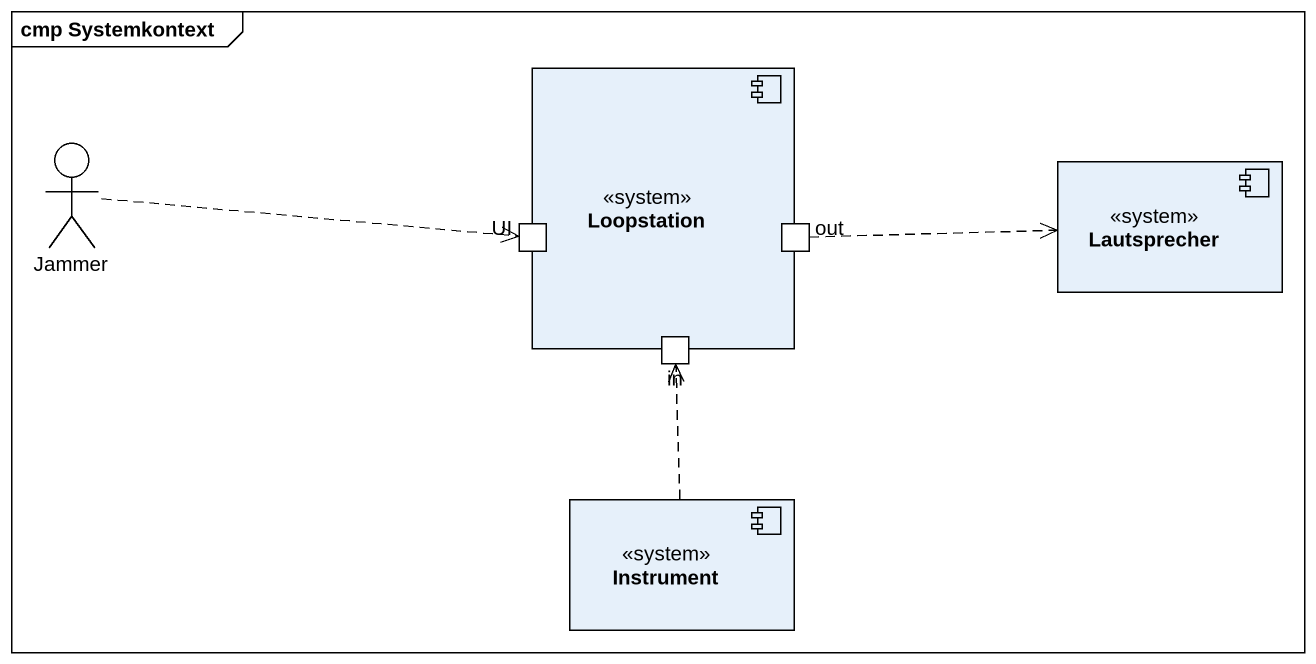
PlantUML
@startuml
mainframe cmp Systemkontext
component Loopstation <<system>> {
  port UI
  port out
  port in
}
actor Jammer
component Lautsprecher <<system>>
component Instrument <<system>>
Jammer .right.> UI
out .right.> Lautsprecher
Instrument .up.> in
@enduml
